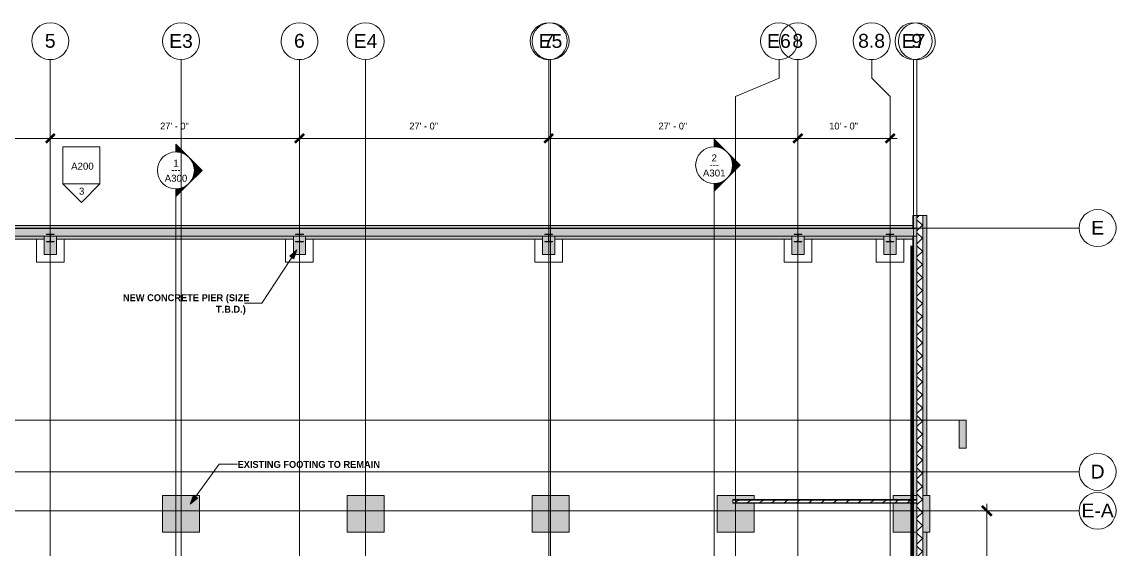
# Model space of a CAD drawing. Header units: inches. Extents: x -4066 to -1326, y 10241 to 12042.
# Drawn here: x -2749 to -1326, y 11357 to 12042 of the extents above; entities that cross this region are included whole.
import ezdxf

# ---------------------------------------------------------------- set-up
doc = ezdxf.new("R2010")
doc.units = ezdxf.units.IN
doc.header["$MEASUREMENT"] = 0
doc.linetypes.add('Grid Line 1_2_', pattern=[0.875, 0.5, -0.125, 0.125, -0.125])
for name, color, linetype, lineweight in [('A-ANNO-DIMS', 211, 'Continuous', 9), ('A-ANNO-DIMS-96', 211, 'Continuous', 9), ('A-DETL-WIDE', 214, 'Continuous', 50), ('A-WALL', 113, 'Continuous', 13), ('A-WALL-PATT', 111, 'Continuous', 20), ('G-ANNO-SYMB', 111, 'Continuous', 9), ('G-ANNO-TEXT', 231, 'Continuous', 9), ('I-WALL', 2, 'Continuous', 13), ('S-COLS', 52, 'Continuous', 13), ('S-FNDN', 32, 'Continuous', 13), ('S-GRID', 1, 'Continuous', 9), ('S-GRID-IDEN', 1, 'Continuous', 9)]:
    doc.layers.add(name, color=color, linetype=linetype, lineweight=lineweight)
doc.styles.add('Arial', font='arial.ttf', dxfattribs={"height": 18})
doc.styles.add('Arial_1', font='arial.ttf', dxfattribs={"height": 9})
doc.styles.add('Century Gothic', font='', dxfattribs={"height": 9})
doc.styles.add('Century Gothic_B', font='', dxfattribs={"height": 9})
doc.styles.get('Century Gothic').set_extended_font_data('Century Gothic')
doc.styles.get('Century Gothic_B').set_extended_font_data('Century Gothic', bold=True)
doc.dimstyles.new('OD__1_16__Tol__', dxfattribs={"dimscale": 12, "dimtxt": 9.397514, "dimasz": 1, "dimexe": 0.75, "dimexo": 0.5, "dimgap": 0.75, "dimtad": 1, "dimdec": 4, "dimrnd": 0.0625, "dimzin": 3, "dimdsep": 46, "dimlunit": 4, "dimtxsty": 'Century Gothic', "dimblk1": 'OBLIQUE', "dimblk2": 'OBLIQUE', "dimsah": 1, "dimcen": 0.09, "dimdle": 0.75, "dimazin": 0, "dimtfac": 1, "dimtdec": 4, "dimtix": 1, "dimtmove": 0, "dimatfit": 3, "dimfxl": 1, "dimtvp": 1, "dimtfill": 1, "dimfrac": 2, "dimtolj": 1, "dimtzin": 0, "dimarcsym": 2})
pattern_1 = [(0, (0, 0), (30.72, 7.68), [1.267, -21.773, 1.267, -21.773, -122.88]), (0, (0, 0), (30.72, 7.68), [-46.08, 1.267, -44.813, 1.267, -21.773, -53.76]), (0, (0, 0), (30.72, 7.68), [-115.2, 1.267, -14.093, 1.267, -37.133]), (120, (11.52, 3.84), (-22.011075, 22.7643004), [1.267, -21.773, 1.267, -21.773, -122.88]), (120, (11.52, 3.84), (-22.011075, 22.7643004), [-46.08, 1.267, -44.813, 1.267, -21.773, -53.76]), (120, (11.52, 3.84), (-22.011075, 22.7643004), [-115.2, 1.267, -14.093, 1.267, -37.133]), (240, (15.36, 19.2), (-8.708925, -30.4443004), [1.267, -21.773, 1.267, -21.773, -122.88]), (240, (15.36, 19.2), (-8.708925, -30.4443004), [-46.08, 1.267, -44.813, 1.267, -21.773, -53.76]), (240, (15.36, 19.2), (-8.708925, -30.4443004), [-115.2, 1.267, -14.093, 1.267, -37.133])]

# ---------------------------------------------------------------- blocks, each defined once
blk = doc.blocks.new('W-Wide Flange-Column - W10X49-1597357-STRUCTURAL SCHEMATIC - 1ST FLOOR')
at = {"layer": 'S-COLS', "lineweight": 9}
h = blk.add_hatch(dxfattribs=at)
h.set_pattern_fill('FP_19', color=256, style=0, pattern_type=2)
h.set_pattern_definition([(45, (2064.203, -11760.905), (-9.503515, 9.503515), []), (45, (2064.203, -11746.505), (-9.503515, 9.503515), [])])
h.paths.add_polyline_path([(-5, -5), (5, -5), (5, -4.4), (0.9, -4.4), (0.4, -4.2), (0.2, -3.7), (0.2, 3.7), (0.4, 4.2), (0.9, 4.4), (5, 4.4), (5, 5), (-5, 5), (-5, 4.4), (-0.9, 4.4), (-0.4, 4.2), (-0.2, 3.7), (-0.2, -3.7), (-0.4, -4.2), (-0.9, -4.4), (-5, -4.4)], flags=0)
for p, q in [((5, 5), (-5, 5)), ((-5, 5), (-5, 4.4)), ((-5, 4.4), (-0.9, 4.4)), ((-0.2, 3.7), (-0.2, -3.7)), ((0.2, -3.7), (0.2, 3.7)), ((0.9, 4.4), (5, 4.4)), ((5, 4.4), (5, 5)), ((-0.9, -4.4), (-5, -4.4)), ((-5, -4.4), (-5, -5)), ((-5, -5), (5, -5)), ((5, -4.4), (0.9, -4.4)), ((5, -5), (5, -4.4))]:
    blk.add_line(p, q, dxfattribs=at)
for centre, start, end in [((-0.9, 3.7), 0, 90), ((0.9, 3.7), 90, 180), ((-0.9, -3.7), 270, 0), ((0.9, -3.7), 180, 270)]:
    blk.add_arc(centre, 0.691, start, end, dxfattribs=at)
blk = doc.blocks.new('W-Wide Flange-Column - W10X49-V10-STRUCTURAL SCHEMATIC - 1ST FLOOR')
at = {"layer": 'S-COLS', "lineweight": 9}
h = blk.add_hatch(dxfattribs=at)
h.set_pattern_fill('FP_21', color=256, style=0, pattern_type=2)
h.set_pattern_definition([(45, (1740.203, -11760.905), (-9.503515, 9.503515), []), (45, (1740.203, -11746.505), (-9.503515, 9.503515), [])])
h.paths.add_polyline_path([(-5, -5), (5, -5), (5, -4.4), (0.9, -4.4), (0.4, -4.2), (0.2, -3.7), (0.2, 3.7), (0.4, 4.2), (0.9, 4.4), (5, 4.4), (5, 5), (-5, 5), (-5, 4.4), (-0.9, 4.4), (-0.4, 4.2), (-0.2, 3.7), (-0.2, -3.7), (-0.4, -4.2), (-0.9, -4.4), (-5, -4.4)], flags=0)
for p, q in [((5, 5), (-5, 5)), ((-5, 5), (-5, 4.4)), ((-5, 4.4), (-0.9, 4.4)), ((-0.2, 3.7), (-0.2, -3.7)), ((0.2, -3.7), (0.2, 3.7)), ((0.9, 4.4), (5, 4.4)), ((5, 4.4), (5, 5)), ((-0.9, -4.4), (-5, -4.4)), ((-5, -4.4), (-5, -5)), ((-5, -5), (5, -5)), ((5, -4.4), (0.9, -4.4)), ((5, -5), (5, -4.4))]:
    blk.add_line(p, q, dxfattribs=at)
for centre, start, end in [((-0.9, 3.7), 0, 90), ((0.9, 3.7), 90, 180), ((-0.9, -3.7), 270, 0), ((0.9, -3.7), 180, 270)]:
    blk.add_arc(centre, 0.691, start, end, dxfattribs=at)
blk = doc.blocks.new('W-Wide Flange-Column - W10X49-V12-STRUCTURAL SCHEMATIC - 1ST FLOOR')
at = {"layer": 'S-COLS', "lineweight": 9}
h = blk.add_hatch(dxfattribs=at)
h.set_pattern_fill('FP_23', color=256, style=0, pattern_type=2)
h.set_pattern_definition([(45, (1620.203, -11760.905), (-9.503515, 9.503515), []), (45, (1620.203, -11746.505), (-9.503515, 9.503515), [])])
h.paths.add_polyline_path([(5, -5), (5, -4.4), (0.9, -4.4), (0.4, -4.2), (0.2, -3.7), (0.2, 3.7), (0.4, 4.2), (0.9, 4.4), (5, 4.4), (5, 5), (-5, 5), (-5, 4.4), (-0.9, 4.4), (-0.4, 4.2), (-0.2, 3.7), (-0.2, -3.7), (-0.4, -4.2), (-0.9, -4.4), (-5, -4.4), (-5, -5)], flags=0)
for p, q in [((5, 5), (-5, 5)), ((-5, 5), (-5, 4.4)), ((-5, 4.4), (-0.9, 4.4)), ((-0.2, 3.7), (-0.2, -3.7)), ((0.2, -3.7), (0.2, 3.7)), ((0.9, 4.4), (5, 4.4)), ((5, 4.4), (5, 5)), ((-0.9, -4.4), (-5, -4.4)), ((-5, -4.4), (-5, -5)), ((-5, -5), (5, -5)), ((5, -4.4), (0.9, -4.4)), ((5, -5), (5, -4.4))]:
    blk.add_line(p, q, dxfattribs=at)
for centre, start, end in [((-0.9, 3.7), 0, 90), ((0.9, 3.7), 90, 180), ((-0.9, -3.7), 270, 0), ((0.9, -3.7), 180, 270)]:
    blk.add_arc(centre, 0.691, start, end, dxfattribs=at)
blk = doc.blocks.new('W-Wide Flange-Column - W10X49-V16-STRUCTURAL SCHEMATIC - 1ST FLOOR')
at = {"layer": 'S-COLS', "lineweight": 9}
h = blk.add_hatch(dxfattribs=at)
h.set_pattern_fill('FP_29', color=256, style=0, pattern_type=2)
h.set_pattern_definition([(45, (2388.203, -11760.905), (-9.503515, 9.503515), []), (45, (2388.203, -11746.505), (-9.503515, 9.503515), [])])
h.paths.add_polyline_path([(5, -5), (5, -4.4), (0.9, -4.4), (0.4, -4.2), (0.2, -3.7), (0.2, 3.7), (0.4, 4.2), (0.9, 4.4), (5, 4.4), (5, 5), (-5, 5), (-5, 4.4), (-0.9, 4.4), (-0.4, 4.2), (-0.2, 3.7), (-0.2, -3.7), (-0.4, -4.2), (-0.9, -4.4), (-5, -4.4), (-5, -5)], flags=0)
for p, q in [((5, 5), (-5, 5)), ((-5, 5), (-5, 4.4)), ((-5, 4.4), (-0.9, 4.4)), ((-0.2, 3.7), (-0.2, -3.7)), ((0.2, -3.7), (0.2, 3.7)), ((0.9, 4.4), (5, 4.4)), ((5, 4.4), (5, 5)), ((-0.9, -4.4), (-5, -4.4)), ((-5, -4.4), (-5, -5)), ((-5, -5), (5, -5)), ((5, -4.4), (0.9, -4.4)), ((5, -5), (5, -4.4))]:
    blk.add_line(p, q, dxfattribs=at)
for centre, start, end in [((-0.9, 3.7), 0, 90), ((0.9, 3.7), 90, 180), ((-0.9, -3.7), 270, 0), ((0.9, -3.7), 180, 270)]:
    blk.add_arc(centre, 0.691, start, end, dxfattribs=at)
blk = doc.blocks.new('W-Wide Flange-Column - W10X49-V18-STRUCTURAL SCHEMATIC - 1ST FLOOR')
at = {"layer": 'S-COLS', "lineweight": 9}
h = blk.add_hatch(dxfattribs=at)
h.set_pattern_fill('FP_31', color=256, style=0, pattern_type=2)
h.set_pattern_definition([(45, (2712.203, -11760.905), (-9.503515, 9.503515), []), (45, (2712.203, -11746.505), (-9.503515, 9.503515), [])])
h.paths.add_polyline_path([(5, -5), (5, -4.4), (0.9, -4.4), (0.4, -4.2), (0.2, -3.7), (0.2, 3.7), (0.4, 4.2), (0.9, 4.4), (5, 4.4), (5, 5), (-5, 5), (-5, 4.4), (-0.9, 4.4), (-0.4, 4.2), (-0.2, 3.7), (-0.2, -3.7), (-0.4, -4.2), (-0.9, -4.4), (-5, -4.4), (-5, -5)], flags=0)
for p, q in [((5, 5), (-5, 5)), ((-5, 5), (-5, 4.4)), ((-5, 4.4), (-0.9, 4.4)), ((-0.2, 3.7), (-0.2, -3.7)), ((0.2, -3.7), (0.2, 3.7)), ((0.9, 4.4), (5, 4.4)), ((5, 4.4), (5, 5)), ((-0.9, -4.4), (-5, -4.4)), ((-5, -4.4), (-5, -5)), ((-5, -5), (5, -5)), ((5, -4.4), (0.9, -4.4)), ((5, -5), (5, -4.4))]:
    blk.add_line(p, q, dxfattribs=at)
for centre, start, end in [((-0.9, 3.7), 0, 90), ((0.9, 3.7), 90, 180), ((-0.9, -3.7), 270, 0), ((0.9, -3.7), 180, 270)]:
    blk.add_arc(centre, 0.691, start, end, dxfattribs=at)
blk = doc.blocks.new('Grid - Grid Head - Circle-50561-STRUCTURAL SCHEMATIC - 1ST FLOOR')
at = {"layer": 'S-GRID-IDEN'}
for start, end in [(360, 180), (180, 360)]:
    blk.add_arc((0, 0), 0.25, start, end, dxfattribs=at)
blk = doc.blocks.new('Elevation - Detail Number-151647-STRUCTURAL SCHEMATIC - 1ST FLOOR')
at = {"layer": 'G-ANNO-SYMB'}
for p, q in [((0.25, 0.25), (-0.25, 0.25)), ((-0.25, 0.25), (-0.25, -0.25)), ((0.25, -0.25), (0.25, 0.25)), ((-0.25, -0.25), (0.25, -0.25))]:
    blk.add_line(p, q, dxfattribs=at)
blk = doc.blocks.new('Elevation - Detail Number-151370-STRUCTURAL SCHEMATIC - 1ST FLOOR')
at = {"layer": 'G-ANNO-SYMB'}
for p, q in [((0, 0.25), (-0.25, 0)), ((0.25, 0), (0, 0.25)), ((-0.25, 0), (0.25, 0))]:
    blk.add_line(p, q, dxfattribs=at)
blk = doc.blocks.new('Section - Section Head - Filled-22785-STRUCTURAL SCHEMATIC - 1ST FLOOR')
at = {"layer": 'G-ANNO-SYMB'}
h = blk.add_hatch(color=256, dxfattribs=at)
edge = h.paths.add_edge_path(flags=0)
edge.add_line((-0.427, 0.177), (-0.25, 0.354))
edge.add_line((-0.25, 0.354), (-0.25, 0.25))
edge.add_arc((-0.25, 0), 0.25, 90, 135)
h = blk.add_hatch(color=256, dxfattribs=at)
edge = h.paths.add_edge_path(flags=0)
edge.add_arc((-0.25, 0), 0.25, 45, 90)
edge.add_line((-0.25, 0.25), (-0.25, 0.354))
edge.add_line((-0.25, 0.354), (-0.073, 0.177))
h = blk.add_hatch(color=256, dxfattribs=at)
edge = h.paths.add_edge_path(flags=0)
edge.add_arc((-0.25, 0), 0.25, 137.9216, 180)
edge.add_line((-0.5, 0), (-0.604, 0))
edge.add_line((-0.604, 0), (-0.436, 0.168))
h = blk.add_hatch(color=256, dxfattribs=at)
edge = h.paths.add_edge_path(flags=0)
edge.add_line((-0.064, 0.168), (0.104, 0))
edge.add_line((0.104, 0), (0, 0))
edge.add_arc((-0.25, 0), 0.25, 0, 42.0784)
for p, q in [((-0.25, 0.354), (-0.427, 0.177)), ((-0.25, 0.25), (-0.25, 0.354)), ((-0.073, 0.177), (-0.25, 0.354)), ((-0.25, 0.354), (-0.25, 0.25)), ((-0.436, 0.168), (-0.604, 0)), ((0.104, 0), (-0.064, 0.168)), ((-0.604, 0), (-0.5, 0)), ((0, 0), (0.104, 0))]:
    blk.add_line(p, q, dxfattribs=at)
for start, end in [(360, 180), (137.9216, 180), (90, 135), (45, 90), (0, 42.0784), (180, 360)]:
    blk.add_arc((-0.25, 0), 0.25, start, end, dxfattribs=at)
blk = doc.blocks.new('Section - 3_32_ x 3_8_-54337-STRUCTURAL SCHEMATIC - 1ST FLOOR')
at = {"layer": 'G-ANNO-SYMB'}
blk.add_hatch(color=256, dxfattribs=at).paths.add_polyline_path([(0, 0.375), (0, 0), (-0.09375, 0), (-0.09375, 0.375)], flags=0)
for p, q in [((0, 0.375), (-0.09375, 0.375)), ((-0.09375, 0.375), (-0.09375, 0)), ((0, 0), (0, 0.375)), ((-0.09375, 0), (0, 0))]:
    blk.add_line(p, q, dxfattribs=at)
blk = doc.blocks.new('DIMBLOCK1-STRUCTURAL SCHEMATIC - 1ST FLOOR')
at = {"layer": 'A-ANNO-DIMS-96', "lineweight": 50}
for p, q in [((-3026.2, 11890.5), (-3020.2, 11896.5)), ((-2712.2, 11890.5), (-2706.2, 11896.5)), ((-3026.2, 11890.5), (-3032.2, 11884.5)), ((-2712.2, 11890.5), (-2718.2, 11884.5))]:
    blk.add_line(p, q, dxfattribs=at)
at = {"layer": 'A-ANNO-DIMS-96'}
for p, q in [((-3035.2, 11890.5), (-2712.2, 11890.5)), ((-3026.2, 11892.9), (-3026.2, 11881.5)), ((-3026.2, 11890.5), (-3026.2, 11892.9)), ((-2712.2, 11892.9), (-2712.2, 11881.5)), ((-2712.2, 11890.5), (-2712.2, 11892.9))]:
    blk.add_line(p, q, dxfattribs=at)
at = {"layer": 'A-ANNO-DIMS-96', "color": 0, "insert": (-2888.4, 11911), "char_height": 9, "width": 46.182, "attachment_point": 1, "line_spacing_factor": 0.984502, "style": 'Century Gothic', "bg_fill": 3, "box_fill_scale": 1.25, "bg_fill_color": 256, "bg_fill_true_color": 13158600, "bg_fill_transparency": 0}
blk.add_mtext('26\' - 2"', dxfattribs=at)
blk = doc.blocks.new('_Oblique')
at = {"color": 0, "linetype": 'ByBlock', "lineweight": -2}
blk.add_line((-0.5, -0.5), (0.5, 0.5), dxfattribs=at)
blk = doc.blocks.new('DIMBLOCK2-STRUCTURAL SCHEMATIC - 1ST FLOOR')
at = {"layer": 'A-ANNO-DIMS-96', "lineweight": 50}
for p, q in [((-2712.2, 11890.5), (-2706.2, 11896.5)), ((-2388.2, 11890.5), (-2382.2, 11896.5)), ((-2712.2, 11890.5), (-2718.2, 11884.5)), ((-2388.2, 11890.5), (-2394.2, 11884.5))]:
    blk.add_line(p, q, dxfattribs=at)
at = {"layer": 'A-ANNO-DIMS-96'}
for p, q in [((-2712.2, 11892.9), (-2712.2, 11881.5)), ((-2712.2, 11890.5), (-2712.2, 11892.9)), ((-2712.2, 11890.5), (-2388.2, 11890.5)), ((-2388.2, 11892.9), (-2388.2, 11881.5)), ((-2388.2, 11890.5), (-2388.2, 11892.9))]:
    blk.add_line(p, q, dxfattribs=at)
at = {"layer": 'A-ANNO-DIMS-96', "color": 0, "insert": (-2569.4, 11911), "char_height": 9, "width": 46.182, "attachment_point": 1, "line_spacing_factor": 0.984502, "style": 'Century Gothic', "bg_fill": 3, "box_fill_scale": 1.25, "bg_fill_color": 256, "bg_fill_true_color": 13158600, "bg_fill_transparency": 0}
blk.add_mtext('27\' - 0"', dxfattribs=at)
blk = doc.blocks.new('DIMBLOCK3-STRUCTURAL SCHEMATIC - 1ST FLOOR')
at = {"layer": 'A-ANNO-DIMS-96', "lineweight": 50}
for p, q in [((-2388.2, 11890.5), (-2382.2, 11896.5)), ((-2064.2, 11890.5), (-2058.2, 11896.5)), ((-2388.2, 11890.5), (-2394.2, 11884.5)), ((-2064.2, 11890.5), (-2070.2, 11884.5))]:
    blk.add_line(p, q, dxfattribs=at)
at = {"layer": 'A-ANNO-DIMS-96'}
for p, q in [((-2388.2, 11892.9), (-2388.2, 11881.5)), ((-2388.2, 11890.5), (-2388.2, 11892.9)), ((-2388.2, 11890.5), (-2064.2, 11890.5)), ((-2064.2, 11892.9), (-2064.2, 11881.5)), ((-2064.2, 11890.5), (-2064.2, 11892.9))]:
    blk.add_line(p, q, dxfattribs=at)
at = {"layer": 'A-ANNO-DIMS-96', "color": 0, "insert": (-2245.4, 11911), "char_height": 9, "width": 46.182, "attachment_point": 1, "line_spacing_factor": 0.984502, "style": 'Century Gothic', "bg_fill": 3, "box_fill_scale": 1.25, "bg_fill_color": 256, "bg_fill_true_color": 13158600, "bg_fill_transparency": 0}
blk.add_mtext('27\' - 0"', dxfattribs=at)
blk = doc.blocks.new('DIMBLOCK4-STRUCTURAL SCHEMATIC - 1ST FLOOR')
at = {"layer": 'A-ANNO-DIMS-96', "lineweight": 50}
for p, q in [((-2064.2, 11890.5), (-2058.2, 11896.5)), ((-1740.2, 11890.5), (-1734.2, 11896.5)), ((-2064.2, 11890.5), (-2070.2, 11884.5)), ((-1740.2, 11890.5), (-1746.2, 11884.5))]:
    blk.add_line(p, q, dxfattribs=at)
at = {"layer": 'A-ANNO-DIMS-96'}
for p, q in [((-2064.2, 11892.9), (-2064.2, 11881.5)), ((-2064.2, 11890.5), (-2064.2, 11892.9)), ((-2064.2, 11890.5), (-1740.2, 11890.5)), ((-1740.2, 11892.9), (-1740.2, 11881.5)), ((-1740.2, 11890.5), (-1740.2, 11892.9))]:
    blk.add_line(p, q, dxfattribs=at)
at = {"layer": 'A-ANNO-DIMS-96', "color": 0, "insert": (-1921.4, 11911), "char_height": 9, "width": 46.182, "attachment_point": 1, "line_spacing_factor": 0.984502, "style": 'Century Gothic', "bg_fill": 3, "box_fill_scale": 1.25, "bg_fill_color": 256, "bg_fill_true_color": 13158600, "bg_fill_transparency": 0}
blk.add_mtext('27\' - 0"', dxfattribs=at)
blk = doc.blocks.new('DIMBLOCK5-STRUCTURAL SCHEMATIC - 1ST FLOOR')
at = {"layer": 'A-ANNO-DIMS-96', "lineweight": 50}
for p, q in [((-1740.2, 11890.5), (-1734.2, 11896.5)), ((-1620.2, 11890.5), (-1614.2, 11896.5)), ((-1740.2, 11890.5), (-1746.2, 11884.5)), ((-1620.2, 11890.5), (-1626.2, 11884.5))]:
    blk.add_line(p, q, dxfattribs=at)
at = {"layer": 'A-ANNO-DIMS-96'}
for p, q in [((-1740.2, 11892.9), (-1740.2, 11881.5)), ((-1740.2, 11890.5), (-1740.2, 11892.9)), ((-1740.2, 11890.5), (-1611.2, 11890.5)), ((-1620.2, 11892.9), (-1620.2, 11881.5)), ((-1620.2, 11890.5), (-1620.2, 11892.9))]:
    blk.add_line(p, q, dxfattribs=at)
at = {"layer": 'A-ANNO-DIMS-96', "color": 0, "insert": (-1699.4, 11911), "char_height": 9, "width": 46.182, "attachment_point": 1, "line_spacing_factor": 0.984502, "style": 'Century Gothic', "bg_fill": 3, "box_fill_scale": 1.25, "bg_fill_color": 256, "bg_fill_true_color": 13158600, "bg_fill_transparency": 0}
blk.add_mtext('10\' - 0"', dxfattribs=at)
blk = doc.blocks.new('DIMBLOCK8-STRUCTURAL SCHEMATIC - 1ST FLOOR')
at = {"layer": 'A-ANNO-DIMS-96', "lineweight": 50}
for p, q in [((-1494.5, 11406.4), (-1500.5, 11412.4)), ((-1494.5, 11406.4), (-1488.5, 11400.4)), ((-1494.5, 11159.4), (-1500.5, 11165.4)), ((-1494.5, 11159.4), (-1488.5, 11153.4))]:
    blk.add_line(p, q, dxfattribs=at)
at = {"layer": 'A-ANNO-DIMS-96'}
for p, q in [((-1494.5, 11159.4), (-1494.5, 11415.4)), ((-1497, 11406.4), (-1485.5, 11406.4)), ((-1494.5, 11406.4), (-1497, 11406.4)), ((-1497, 11159.4), (-1485.5, 11159.4)), ((-1494.5, 11159.4), (-1497, 11159.4))]:
    blk.add_line(p, q, dxfattribs=at)
at = {"layer": 'A-ANNO-DIMS-96', "color": 0, "insert": (-1515, 11263.7), "char_height": 9, "width": 46.182, "attachment_point": 1, "rotation": 90, "line_spacing_factor": 0.984502, "style": 'Century Gothic', "bg_fill": 3, "box_fill_scale": 1.25, "bg_fill_color": 256, "bg_fill_true_color": 13158600, "bg_fill_transparency": 0}
blk.add_mtext('20\' - 7"', dxfattribs=at)

msp = doc.modelspace()

# ---------------------------------------------------------------- hatches: boundary and pattern name
at = {"layer": 'A-WALL-PATT', "lineweight": 9}
h = msp.add_hatch(dxfattribs=at)
h.set_pattern_fill('FP_1', style=0, pattern_type=2)
h.set_pattern_definition([(45, (0, 0), (-8.485281, 8.485281), []), (135, (0, 0), (-8.485281, -8.485281), [])])
h.paths.add_polyline_path([(-1577.82825, 10640.14539), (-1577.82825, 11252.64539), (-1585.45325, 11252.64539), (-1585.45325, 10640.14539)], flags=0)
h.paths.add_polyline_path([(-1585.45325, 11324.39539), (-1577.82825, 11324.39539), (-1577.82825, 11790.14539), (-1585.45325, 11790.14539), (-1585.45325, 11378.39539)], flags=0)
h = msp.add_hatch(dxfattribs=at)
h.set_pattern_fill('FP_10', color=256, style=0, pattern_type=2)
h.set_pattern_definition(pattern_1)
h.paths.add_polyline_path([(-1590.64075, 11420.27039), (-1585.45325, 11420.27039), (-1585.45325, 11420.89539), (-1824.95325, 11420.89539), (-1824.95325, 11420.27039), (-1616.45325, 11420.27039)], flags=0)
h = msp.add_hatch(dxfattribs=at)
h.set_pattern_fill('FP_11', color=256, style=0, pattern_type=2)
h.set_pattern_definition([(216.87, (6.397, 15.994), (47.9809429, 31.9870857), [7.997, -71.971]), (206.565, (15.994, 11.196), (-15.993714, -15.9941327), [17.881, -17.881]), (198.435, (15.994, 3.199), (-31.9867405, -15.9938803), [10.115, -40.461])])
h.paths.add_polyline_path([(-1590.64075, 11416.77039), (-1585.45325, 11416.77039), (-1585.45325, 11420.27039), (-1824.95325, 11420.27039), (-1824.95325, 11416.77039), (-1616.45325, 11416.77039)], flags=0)
h = msp.add_hatch(dxfattribs=at)
h.set_pattern_fill('FP_10', color=256, style=0, pattern_type=2)
h.set_pattern_definition(pattern_1)
h.paths.add_polyline_path([(-1794.43151, 11416.14539), (-1585.45325, 11416.14539), (-1585.45325, 11416.77039), (-1824.95325, 11416.77039), (-1824.95325, 11416.14539), (-1797.20325, 11416.14539)], flags=0)
at = {"layer": 'G-ANNO-TEXT'}
for points in [[(-2391.52625, 11745.65139), (-2400.79835, 11737.38296), (-2395.42191, 11733.85467)], [(-2530.42202, 11414.9414), (-2520.76355, 11422.75504), (-2525.96436, 11426.53744)]]:
    msp.add_hatch(color=256, dxfattribs=at).paths.add_polyline_path(points, flags=0)
at = {"layer": 'S-FNDN'}
h = msp.add_hatch(color=7, dxfattribs=at)
h.paths.add_polyline_path([(-1585.45325, 10640.14539), (-1585.45325, 10805.39539), (-1590.64075, 10805.39539), (-1590.64075, 10640.14539)], flags=0)
h.paths.add_polyline_path([(-1572.64075, 10640.14539), (-1572.64075, 10805.39539), (-1577.82825, 10805.39539), (-1577.82825, 10640.14539)], flags=0)
h.paths.add_polyline_path([(-1585.45325, 10841.39539), (-1585.45325, 10994.77818), (-1590.64075, 10994.77818), (-1590.64075, 10841.39539)], flags=0)
h.paths.add_polyline_path([(-1577.82825, 10841.39539), (-1572.64075, 10841.39539), (-1572.64075, 11137.39539), (-1577.82825, 11137.39539), (-1577.82825, 10928.40981)], flags=0)
h.paths.add_polyline_path([(-1585.45325, 11002.40318), (-1585.45325, 11039.65318), (-1590.64075, 11039.65318), (-1590.64075, 11002.40318), (-1586.78678, 11002.40318)], flags=0)
h.paths.add_polyline_path([(-1585.45325, 11047.27818), (-1585.45325, 11137.39539), (-1590.64075, 11137.39539), (-1590.64075, 11047.27818), (-1586.73468, 11047.27818)], flags=0)
h.paths.add_polyline_path([(-1585.45325, 11185.39539), (-1585.45325, 11252.64539), (-1590.64075, 11252.64539), (-1590.64075, 11185.39539)], flags=0)
h.paths.add_polyline_path([(-1577.82825, 11185.39539), (-1572.64075, 11185.39539), (-1572.64075, 11252.64539), (-1577.82825, 11252.64539), (-1577.82825, 11252.2632)], flags=0)
h.paths.add_polyline_path([(-1577.55528, 11260.27039), (-1572.64075, 11260.27039), (-1572.64075, 11378.39539), (-1577.82825, 11378.39539), (-1577.82825, 11260.27039)], flags=0)
h.paths.add_polyline_path([(-1590.64075, 11260.27039), (-1585.45325, 11260.27039), (-1585.45325, 11378.39539), (-1590.64075, 11378.39539), (-1590.64075, 11324.39539)], flags=0)
h.paths.add_polyline_path([(-1572.64075, 11426.39539), (-1572.64075, 11790.14539), (-1577.82825, 11790.14539), (-1577.82825, 11426.39539)], flags=0)
h.paths.add_polyline_path([(-1590.64075, 11426.39539), (-1585.45325, 11426.39539), (-1585.45325, 11763.39539), (-1590.64075, 11763.39539), (-1590.64075, 11486.54703)], flags=0)
h.paths.add_polyline_path([(-1590.64075, 11773.39539), (-1585.45325, 11773.39539), (-1585.45325, 11790.14539), (-1590.64075, 11790.14539)], flags=0)
h = msp.add_hatch(color=254, dxfattribs=at)
h.paths.add_polyline_path([(-2072.20325, 11759.39539), (-2072.20325, 11763.39539), (-2380.20325, 11763.39539), (-2380.20325, 11759.39539), (-2082.20325, 11759.39539)], flags=0)
h.paths.add_polyline_path([(-3056.58153, 11759.39539), (-3026.20325, 11759.39539), (-3026.20325, 11763.39539), (-3056.58153, 11763.39539), (-3056.58153, 11777.39539), (-3060.58153, 11777.39539), (-3060.58153, 11759.39539)], flags=0)
h.paths.add_polyline_path([(-3000.20326, 11759.39539), (-2720.20325, 11759.39539), (-2720.20325, 11763.39539), (-3000.20326, 11763.39539), (-3000.20326, 11762.83193)], flags=0)
h.paths.add_polyline_path([(-2704.20325, 11759.39539), (-2396.20325, 11759.39539), (-2396.20325, 11763.39539), (-2704.20325, 11763.39539), (-2704.20325, 11759.91207)], flags=0)
h.paths.add_polyline_path([(-1602.20326, 11759.39539), (-1590.64075, 11759.39539), (-1590.64075, 11763.39539), (-1612.20326, 11763.39539), (-1612.20326, 11759.39539)], flags=0)
h.paths.add_polyline_path([(-1885.64075, 11759.39539), (-1748.20325, 11759.39539), (-1748.20325, 11763.39539), (-2056.20325, 11763.39539), (-2056.20325, 11759.39539), (-1925.64075, 11759.39539)], flags=0)
h.paths.add_polyline_path([(-1628.20326, 11759.39539), (-1628.20326, 11763.39539), (-1732.20325, 11763.39539), (-1732.20325, 11759.39539), (-1632.76451, 11759.39539)], flags=0)
h.paths.add_polyline_path([(-1687.84214, 11773.39539), (-1590.64075, 11773.39539), (-1590.64075, 11777.39539), (-3046.58153, 11777.39539), (-3046.58153, 11773.39539), (-1695.84214, 11773.39539)], flags=0)
for color, points in [(254, [(-1612.51608, 11763.39539), (-1585.45325, 11763.39539), (-1585.45325, 11773.39539), (-3056.58153, 11773.39539), (-3056.58153, 11763.39539), (-3008.37318, 11763.39539), (-3008.37318, 11764.64539), (-3008.57568, 11765.13429), (-3009.06458, 11765.3368), (-3013.20325, 11765.3368), (-3013.20325, 11765.89539), (-3003.20325, 11765.89539), (-3003.20325, 11765.3368), (-3007.34193, 11765.3368), (-3007.83082, 11765.13429), (-3008.03333, 11764.64539), (-3008.03333, 11763.39539), (-2712.37317, 11763.39539), (-2712.37317, 11764.64539), (-2712.57568, 11765.13429), (-2713.06458, 11765.3368), (-2717.20325, 11765.3368), (-2717.20325, 11765.89539), (-2707.20325, 11765.89539), (-2707.20325, 11765.3368), (-2711.34192, 11765.3368), (-2711.83082, 11765.13429), (-2712.03333, 11764.64539), (-2712.03333, 11763.39539), (-2388.37317, 11763.39539), (-2388.37317, 11764.64539), (-2388.57568, 11765.13429), (-2389.06458, 11765.3368), (-2393.20325, 11765.3368), (-2393.20325, 11765.89539), (-2383.20325, 11765.89539), (-2383.20325, 11765.3368), (-2387.34192, 11765.3368), (-2387.83082, 11765.13429), (-2388.03333, 11764.64539), (-2388.03333, 11763.39539), (-2064.37317, 11763.39539), (-2064.37317, 11764.64539), (-2064.57568, 11765.13429), (-2065.06458, 11765.3368), (-2069.20325, 11765.3368), (-2069.20325, 11765.89539), (-2059.20325, 11765.89539), (-2059.20325, 11765.3368), (-2063.34192, 11765.3368), (-2063.83082, 11765.13429), (-2064.03333, 11764.64539), (-2064.03333, 11763.39539), (-1740.37317, 11763.39539), (-1740.37317, 11764.64539), (-1740.57568, 11765.13429), (-1741.06458, 11765.3368), (-1745.20325, 11765.3368), (-1745.20325, 11765.89539), (-1735.20325, 11765.89539), (-1735.20325, 11765.3368), (-1739.34192, 11765.3368), (-1739.83082, 11765.13429), (-1740.03333, 11764.64539), (-1740.03333, 11763.39539), (-1620.37318, 11763.39539), (-1620.37318, 11764.64539), (-1620.57568, 11765.13429), (-1621.06458, 11765.3368), (-1625.20325, 11765.3368), (-1625.20325, 11765.89539), (-1615.20325, 11765.89539), (-1615.20325, 11765.3368), (-1619.34193, 11765.3368), (-1619.83082, 11765.13429), (-1620.03333, 11764.54734), (-1620.03333, 11763.39539)]), (256, [(-2720.20325, 11739.39539), (-2704.20325, 11739.39539), (-2704.20325, 11763.39539), (-2712.03333, 11763.39539), (-2712.03333, 11757.16492), (-2711.83082, 11756.67602), (-2711.34192, 11756.47352), (-2707.20325, 11756.47352), (-2707.20325, 11755.91492), (-2717.20325, 11755.91492), (-2717.20325, 11756.47352), (-2713.06458, 11756.47352), (-2712.57568, 11756.67602), (-2712.37317, 11757.16492), (-2712.37317, 11763.39539), (-2720.20325, 11763.39539), (-2720.20325, 11755.91492)]), (256, [(-2396.20325, 11739.39539), (-2380.20325, 11739.39539), (-2380.20325, 11763.39539), (-2388.03333, 11763.39539), (-2388.03333, 11757.16492), (-2387.83082, 11756.67602), (-2387.34192, 11756.47352), (-2383.20325, 11756.47352), (-2383.20325, 11755.91492), (-2393.20325, 11755.91492), (-2393.20325, 11756.47352), (-2389.06458, 11756.47352), (-2388.57568, 11756.67602), (-2388.37317, 11757.16492), (-2388.37317, 11763.39539), (-2396.20325, 11763.39539), (-2396.20325, 11755.91492)]), (256, [(-2072.20325, 11739.39539), (-2056.20325, 11739.39539), (-2056.20325, 11763.39539), (-2064.03333, 11763.39539), (-2064.03333, 11757.16492), (-2063.83082, 11756.67602), (-2063.34192, 11756.47352), (-2059.20325, 11756.47352), (-2059.20325, 11755.91492), (-2069.20325, 11755.91492), (-2069.20325, 11756.47352), (-2065.06458, 11756.47352), (-2064.57568, 11756.67602), (-2064.37317, 11757.16492), (-2064.37317, 11763.39539), (-2072.20325, 11763.39539), (-2072.20325, 11755.91492)]), (256, [(-1748.20325, 11739.39539), (-1732.20325, 11739.39539), (-1732.20325, 11763.39539), (-1740.03333, 11763.39539), (-1740.03333, 11757.16492), (-1739.83082, 11756.67602), (-1739.34192, 11756.47352), (-1735.20325, 11756.47352), (-1735.20325, 11755.91492), (-1745.20325, 11755.91492), (-1745.20325, 11756.47352), (-1741.06458, 11756.47352), (-1740.57568, 11756.67602), (-1740.37317, 11757.16492), (-1740.37317, 11763.39539), (-1748.20325, 11763.39539), (-1748.20325, 11755.91492)]), (256, [(-1628.20326, 11739.39539), (-1612.20326, 11739.39539), (-1612.20326, 11763.39539), (-1620.03333, 11763.39539), (-1620.03333, 11757.16492), (-1619.83082, 11756.67602), (-1619.34193, 11756.47352), (-1615.20325, 11756.47352), (-1615.20325, 11755.91492), (-1625.20325, 11755.91492), (-1625.20325, 11756.47352), (-1621.06458, 11756.47352), (-1620.57568, 11756.67602), (-1620.37318, 11757.16492), (-1620.37318, 11763.39539), (-1628.20326, 11763.39539), (-1628.20326, 11755.91492)]), (7, [(-2518.20325, 11378.39539), (-2518.20325, 11426.39539), (-2566.20325, 11426.39539), (-2566.20325, 11378.39539)]), (7, [(-2278.20325, 11378.39539), (-2278.20325, 11426.39539), (-2326.20325, 11426.39539), (-2326.20325, 11378.39539)]), (7, [(-2037.70325, 11378.39539), (-2037.70325, 11426.39539), (-2085.70325, 11426.39539), (-2085.70325, 11378.39539)]), (7, [(-1797.20325, 11378.39539), (-1797.20325, 11416.14539), (-1824.95325, 11416.14539), (-1824.95325, 11420.89539), (-1797.20325, 11420.89539), (-1797.20325, 11426.39539), (-1845.20325, 11426.39539), (-1845.20325, 11378.39539), (-1824.95325, 11378.39539)])]:
    msp.add_hatch(color=color, dxfattribs=at).paths.add_polyline_path(points, flags=0)
h = msp.add_hatch(color=7, dxfattribs=at)
h.paths.add_polyline_path([(-1616.45325, 11378.39539), (-1585.45325, 11378.39539), (-1585.45325, 11416.14539), (-1616.45325, 11416.14539)], flags=0)
h.paths.add_polyline_path([(-1572.64075, 11378.39539), (-1568.45325, 11378.39539), (-1568.45325, 11426.39539), (-1577.82825, 11426.39539), (-1577.82825, 11378.39539)], flags=0)
h.paths.add_polyline_path([(-1616.45325, 11420.89539), (-1585.45325, 11420.89539), (-1585.45325, 11426.39539), (-1616.45325, 11426.39539)], flags=0)

# ---------------------------------------------------------------- linework, layer by layer
at = {"layer": 'A-DETL-WIDE'}
msp.add_line((-1592.45325, 11750.88596), (-1592.45325, 10327.31481), dxfattribs=at)
at = {"layer": 'A-WALL', "lineweight": 9}
for p, q in [((-1585.45325, 11790.14539), (-1585.45325, 11260.27039)), ((-1577.82825, 11790.14539), (-1585.45325, 11790.14539)), ((-1577.82825, 11260.27039), (-1577.82825, 11790.14539)), ((-1824.95325, 11420.27039), (-1585.45325, 11420.27039)), ((-1824.95325, 11416.77039), (-1585.45325, 11416.77039))]:
    msp.add_line(p, q, dxfattribs=at)
at = {"layer": 'G-ANNO-SYMB'}
for p, q in [((-2548.89173, 11824.84751), (-2548.89173, 10305.72669)), ((-1849.07964, 11831.64691), (-1849.07964, 10300.08503)), ((-4008.43211, 11523.97754), (-1530.35451, 11523.97754))]:
    msp.add_line(p, q, dxfattribs=at)
at = {"layer": 'G-ANNO-TEXT'}
for p, q in [((-2391.52625, 11745.65139), (-2437.00594, 11676.34902)), ((-2391.52625, 11745.65139), (-2400.79835, 11737.38296)), ((-2395.42191, 11733.85467), (-2391.52625, 11745.65139)), ((-2400.79835, 11737.38296), (-2395.42191, 11733.85467)), ((-2437.00594, 11676.34902), (-2459.74578, 11676.34902)), ((-2530.42202, 11414.9414), (-2492.46387, 11467.13386)), ((-2492.46387, 11467.13386), (-2468.74003, 11467.13386)), ((-2525.96436, 11426.53744), (-2530.42202, 11414.9414)), ((-2520.76355, 11422.75504), (-2525.96436, 11426.53744)), ((-2530.42202, 11414.9414), (-2520.76355, 11422.75504))]:
    msp.add_line(p, q, dxfattribs=at)
at = {"layer": 'I-WALL', "lineweight": 9}
for p, q in [((-1585.45325, 11420.89539), (-1824.95325, 11420.89539)), ((-1824.95325, 11420.89539), (-1824.95325, 11416.14539)), ((-1824.95325, 11416.14539), (-1585.45325, 11416.14539))]:
    msp.add_line(p, q, dxfattribs=at)
at = {"layer": 'S-FNDN', "lineweight": 9}
for p, q in [((-1590.64075, 11790.14539), (-1585.45325, 11790.14539)), ((-1590.64075, 11790.14539), (-1590.64075, 11773.39539)), ((-1577.82825, 11790.14539), (-1572.64075, 11790.14539)), ((-1572.64075, 11426.39539), (-1572.64075, 11790.14539)), ((-3056.58153, 11773.39539), (-1585.45325, 11773.39539)), ((-1590.64075, 11777.39539), (-3042.58153, 11777.39539)), ((-2720.20325, 11763.39539), (-3008.03333, 11763.39539)), ((-2730.20325, 11759.39539), (-3000.20326, 11759.39539)), ((-2720.20325, 11759.39539), (-2730.20325, 11759.39539)), ((-2730.20325, 11759.39539), (-2730.20325, 11729.39539)), ((-2720.20325, 11739.39539), (-2720.20325, 11763.39539)), ((-2712.37317, 11763.39539), (-2720.20325, 11763.39539)), ((-2704.20325, 11763.39539), (-2712.03333, 11763.39539)), ((-2388.37317, 11763.39539), (-2704.20325, 11763.39539)), ((-2704.20325, 11763.39539), (-2704.20325, 11739.39539)), ((-2694.20325, 11759.39539), (-2704.20325, 11759.39539)), ((-2396.20325, 11759.39539), (-2694.20325, 11759.39539)), ((-2694.20325, 11729.39539), (-2694.20325, 11759.39539)), ((-2406.20325, 11759.39539), (-2406.20325, 11729.39539)), ((-2396.20325, 11739.39539), (-2396.20325, 11763.39539)), ((-2380.20325, 11763.39539), (-2388.03333, 11763.39539)), ((-2064.37317, 11763.39539), (-2380.20325, 11763.39539)), ((-2380.20325, 11763.39539), (-2380.20325, 11739.39539)), ((-2370.20325, 11759.39539), (-2380.20325, 11759.39539)), ((-2370.20325, 11759.39539), (-2072.20325, 11759.39539)), ((-2370.20325, 11729.39539), (-2370.20325, 11759.39539)), ((-2082.20325, 11759.39539), (-2082.20325, 11729.39539)), ((-2072.20325, 11739.39539), (-2072.20325, 11763.39539)), ((-1748.20325, 11763.39539), (-2064.03333, 11763.39539)), ((-2056.20325, 11763.39539), (-2056.20325, 11739.39539)), ((-2046.20325, 11759.39539), (-2056.20325, 11759.39539)), ((-2046.20325, 11759.39539), (-1748.20325, 11759.39539)), ((-2046.20325, 11729.39539), (-2046.20325, 11759.39539)), ((-1758.20325, 11759.39539), (-1758.20325, 11729.39539)), ((-1748.20325, 11739.39539), (-1748.20325, 11763.39539)), ((-1740.37317, 11763.39539), (-1748.20325, 11763.39539)), ((-1628.20326, 11763.39539), (-1740.03333, 11763.39539)), ((-1732.20325, 11763.39539), (-1732.20325, 11739.39539)), ((-1638.20326, 11759.39539), (-1732.20325, 11759.39539)), ((-1722.20325, 11729.39539), (-1722.20325, 11759.39539)), ((-1628.20326, 11759.39539), (-1638.20326, 11759.39539)), ((-1638.20326, 11759.39539), (-1638.20326, 11729.39539)), ((-1628.20326, 11739.39539), (-1628.20326, 11763.39539)), ((-1620.37318, 11763.39539), (-1628.20326, 11763.39539)), ((-1585.45325, 11763.39539), (-1620.03333, 11763.39539)), ((-1612.20326, 11763.39539), (-1612.20326, 11739.39539)), ((-1590.64075, 11759.39539), (-1612.20326, 11759.39539)), ((-1602.20326, 11729.39539), (-1602.20326, 11759.39539)), ((-1590.64075, 11763.39539), (-1590.64075, 11426.39539)), ((-2704.20325, 11739.39539), (-2720.20325, 11739.39539)), ((-2380.20325, 11739.39539), (-2396.20325, 11739.39539)), ((-2056.20325, 11739.39539), (-2072.20325, 11739.39539)), ((-1732.20325, 11739.39539), (-1748.20325, 11739.39539)), ((-1612.20326, 11739.39539), (-1628.20326, 11739.39539)), ((-2694.20325, 11729.39539), (-2730.20325, 11729.39539)), ((-2370.20325, 11729.39539), (-2406.20325, 11729.39539)), ((-2046.20325, 11729.39539), (-2082.20325, 11729.39539)), ((-1722.20325, 11729.39539), (-1758.20325, 11729.39539)), ((-1602.20326, 11729.39539), (-1638.20326, 11729.39539)), ((-2518.20325, 11426.39539), (-2566.20325, 11426.39539)), ((-2566.20325, 11426.39539), (-2566.20325, 11378.39539)), ((-2518.20325, 11378.39539), (-2518.20325, 11426.39539)), ((-2278.20325, 11426.39539), (-2326.20325, 11426.39539)), ((-2326.20325, 11426.39539), (-2326.20325, 11378.39539)), ((-2278.20325, 11378.39539), (-2278.20325, 11426.39539)), ((-2037.70325, 11426.39539), (-2085.70325, 11426.39539)), ((-2085.70325, 11426.39539), (-2085.70325, 11378.39539)), ((-2037.70325, 11378.39539), (-2037.70325, 11426.39539)), ((-1797.20325, 11426.39539), (-1845.20325, 11426.39539)), ((-1845.20325, 11426.39539), (-1845.20325, 11378.39539)), ((-1797.20325, 11420.89539), (-1797.20325, 11426.39539)), ((-1585.45325, 11426.39539), (-1616.45325, 11426.39539)), ((-1616.45325, 11426.39539), (-1616.45325, 11420.89539)), ((-1568.45325, 11426.39539), (-1577.82825, 11426.39539)), ((-1568.45325, 11378.39539), (-1568.45325, 11426.39539)), ((-1797.20325, 11378.39539), (-1797.20325, 11416.14539)), ((-1616.45325, 11416.14539), (-1616.45325, 11378.39539)), ((-2566.20325, 11378.39539), (-2518.20325, 11378.39539)), ((-2326.20325, 11378.39539), (-2278.20325, 11378.39539)), ((-2085.70325, 11378.39539), (-2037.70325, 11378.39539)), ((-1845.20325, 11378.39539), (-1797.20325, 11378.39539)), ((-1616.45325, 11378.39539), (-1585.45325, 11378.39539)), ((-1590.64075, 11378.39539), (-1590.64075, 11260.27039)), ((-1577.82825, 11378.39539), (-1568.45325, 11378.39539)), ((-1572.64075, 11260.27039), (-1572.64075, 11378.39539))]:
    msp.add_line(p, q, dxfattribs=at)
at = {"layer": 'S-GRID', "linetype": 'Grid Line 1_2_'}
for p, q in [((-2712.20325, 11992.79346), (-2712.20325, 10769.69706)), ((-2388.20325, 11992.79346), (-2388.20325, 10769.69706)), ((-2064.20325, 11992.79346), (-2064.20325, 10769.69706)), ((-1740.20325, 11992.79346), (-1740.20325, 10769.69706)), ((-1589.64075, 10455.54858), (-1589.64075, 11992.79346)), ((-1585.45325, 11992.79346), (-1585.45325, 10769.69706)), ((-1620.20325, 11944.79346), (-1620.20325, 10769.69706)), ((-1374.37747, 11773.89539), (-3750.49332, 11773.89539)), ((-1374.37747, 11456.89539), (-3750.49332, 11456.89539)), ((-1374.37747, 11406.39539), (-3886.22241, 11406.39539))]:
    msp.add_line(p, q, dxfattribs=at)
at = {"layer": 'S-GRID'}
for p, q in [((-1764.67617, 11968.79346), (-1764.67617, 11992.79346)), ((-1644.20325, 11968.79346), (-1644.20325, 11992.79346)), ((-1821.20325, 11944.79346), (-1764.67617, 11968.79346)), ((-1620.20325, 11944.79346), (-1644.20325, 11968.79346))]:
    msp.add_line(p, q, dxfattribs=at)

# ---------------------------------------------------------------- block references
at = {"layer": 'G-ANNO-SYMB', "xscale": 95.99999999999994, "yscale": 95.99999999999994, "zscale": 95.99999999999994}
for name, p, rotation in [('Section - Section Head - Filled-22785-STRUCTURAL SCHEMATIC - 1ST FLOOR', (-2548.89173, 11824.84751), 269.9999999999996), ('Section - Section Head - Filled-22785-STRUCTURAL SCHEMATIC - 1ST FLOOR', (-1849.07964, 11831.64691), 269.9999999999996), ('Section - 3_32_ x 3_8_-54337-STRUCTURAL SCHEMATIC - 1ST FLOOR', (-1530.35451, 11523.97754), 180)]:
    msp.add_blockref(name, p, dxfattribs=dict(at, rotation=rotation))
msp.add_blockref('Elevation - Detail Number-151647-STRUCTURAL SCHEMATIC - 1ST FLOOR', (-2671.84666, 11855.26694), dxfattribs=at)
at = {"layer": 'G-ANNO-SYMB', "extrusion": (0, 0, -1), "xscale": 95.99999999999994, "yscale": 95.99999999999994, "zscale": 95.99999999999994, "rotation": 180}
msp.add_blockref('Elevation - Detail Number-151370-STRUCTURAL SCHEMATIC - 1ST FLOOR', (2671.84666, 11831.26694), dxfattribs=at)
at = {"layer": 'S-COLS', "lineweight": 9}
for name, p in [('W-Wide Flange-Column - W10X49-V18-STRUCTURAL SCHEMATIC - 1ST FLOOR', (-2712.20325, 11760.90516)), ('W-Wide Flange-Column - W10X49-V16-STRUCTURAL SCHEMATIC - 1ST FLOOR', (-2388.20325, 11760.90516)), ('W-Wide Flange-Column - W10X49-1597357-STRUCTURAL SCHEMATIC - 1ST FLOOR', (-2064.20325, 11760.90516)), ('W-Wide Flange-Column - W10X49-V10-STRUCTURAL SCHEMATIC - 1ST FLOOR', (-1740.20325, 11760.90516)), ('W-Wide Flange-Column - W10X49-V12-STRUCTURAL SCHEMATIC - 1ST FLOOR', (-1620.20325, 11760.90516))]:
    msp.add_blockref(name, p, dxfattribs=at)
at = {"layer": 'S-GRID-IDEN', "xscale": 95.99999999999994, "yscale": 95.99999999999994, "zscale": 95.99999999999994}
for p, rotation in [((-2712.20325, 12016.79346), 180), ((-2388.20325, 12016.79346), 180), ((-2064.20325, 12016.79346), 180), ((-1740.20325, 12016.79346), 180), ((-1644.20325, 12016.79346), 180), ((-1585.45325, 12016.79346), 180), ((-1350.37747, 11773.89539), 89.9999999999996), ((-1350.37747, 11456.89539), 89.9999999999996), ((-1350.37747, 11406.39539), 89.9999999999996)]:
    msp.add_blockref('Grid - Grid Head - Circle-50561-STRUCTURAL SCHEMATIC - 1ST FLOOR', p, dxfattribs=dict(at, rotation=rotation))
for p in [(-2542.20325, 12016.79346), (-2302.20325, 12016.79346), (-2061.70325, 12016.79346), (-1764.67617, 12016.79346), (-1589.64075, 12016.79346)]:
    msp.add_blockref('Grid - Grid Head - Circle-50561-STRUCTURAL SCHEMATIC - 1ST FLOOR', p, dxfattribs=at)

# ---------------------------------------------------------------- texts
at = {"layer": 'G-ANNO-SYMB', "char_height": 9, "attachment_point": 1}
for s, insert, width, style in [('2', (-1852.40062, 11869.55554), 8.484, 'Arial_1'), ('A200', (-2685.12153, 11858.81988), 35.754, 'Arial_1'), ('1', (-2552.21271, 11862.75615), 8.484, 'Arial_1'), ('---', (-1855.05193, 11861.04885), 15.453, 'Century Gothic'), ('A300', (-2563.4568, 11843.1199), 35.754, 'Arial_1'), ('---', (-2554.86402, 11854.24946), 15.453, 'Century Gothic'), ('A301', (-1863.64471, 11849.9193), 35.754, 'Arial_1'), ('3', (-2674.95701, 11826.31789), 8.484, 'Arial_1')]:
    msp.add_mtext(s, dxfattribs=dict(at, insert=insert, width=width, style=style))
at = {"layer": 'G-ANNO-TEXT', "char_height": 9, "attachment_point": 1, "style": 'Century Gothic_B'}
for s, insert, width in [('NEW CONCRETE PIER (SIZE', (-2617.76783, 11687.85374), 191.496), ('T.B.D.)', (-2496.76783, 11672.85374), 44.844), ('EXISTING FOOTING TO REMAIN', (-2468.74003, 11471.13622), 225.432)]:
    msp.add_mtext(s, dxfattribs=dict(at, insert=insert, width=width))
at = {"layer": 'S-GRID-IDEN', "char_height": 18, "attachment_point": 1, "style": 'Arial'}
for s, insert, width in [('5', (-2719.32305, 12026.27638), 16.968), ('E3', (-2557.70393, 12026.0814), 37.269), ('6', (-2395.32305, 12026.27638), 16.968), ('E4', (-2317.70393, 12026.0814), 37.269), ('E5', (-2077.20393, 12026.0814), 37.269), ('7', (-2071.32305, 12026.27638), 16.968), ('E6', (-1780.17684, 12026.0814), 37.269), ('8', (-1747.32305, 12026.27638), 16.968), ('8.8', (-1661.83014, 12026.27638), 42.42), ('E7', (-1605.14143, 12026.0814), 37.269), ('9', (-1592.57305, 12026.27638), 16.968), ('E', (-1358.78391, 11783.27621), 20.301), ('D', (-1359.53981, 11466.27621), 22.119), ('E-A', (-1371.40753, 11415.77621), 50.904)]:
    msp.add_mtext(s, dxfattribs=dict(at, insert=insert, width=width))

# ---------------------------------------------------------------- next in the draw order: dimensions: what is measured, and where the dimension line sits
at = {"layer": 'A-ANNO-DIMS'}
dim = msp.add_linear_dim(base=(-2712.20325, 11890.45051), p1=(-3026.20325, 11898.93579), p2=(-2712.20325, 11898.93579), dimstyle='OD__1_16__Tol__', override={"dimpost": '<>', "dimfxl": 314}, dxfattribs=at)
dim.commit()
dim.dimension.update_dxf_attribs({"geometry": 'DIMBLOCK1-STRUCTURAL SCHEMATIC - 1ST FLOOR', "text_midpoint": (-2869.20325, 11904.17689)})
dim = msp.add_linear_dim(base=(-1494.46475, 11406.39539), p1=(-1502.95003, 11159.39539), p2=(-1502.95003, 11406.39539), angle=90, dimstyle='OD__1_16__Tol__', override={"dimpost": '<>', "dimfxl": 247}, dxfattribs=at)
dim.commit()
dim.dimension.update_dxf_attribs({"geometry": 'DIMBLOCK8-STRUCTURAL SCHEMATIC - 1ST FLOOR', "text_midpoint": (-1508.19113, 11282.89539)})

# ---------------------------------------------------------------- next in the draw order: dimensions: what is measured, and where the dimension line sits
dim = msp.add_linear_dim(base=(-2388.20325, 11890.45051), p1=(-2712.20325, 11898.93579), p2=(-2388.20325, 11898.93579), dimstyle='OD__1_16__Tol__', override={"dimpost": '<>', "dimfxl": 324}, dxfattribs=at)
dim.commit()
dim.dimension.update_dxf_attribs({"geometry": 'DIMBLOCK2-STRUCTURAL SCHEMATIC - 1ST FLOOR', "text_midpoint": (-2550.20325, 11904.17689)})

# ---------------------------------------------------------------- next in the draw order: linework, layer by layer
at = {"layer": 'S-GRID', "linetype": 'Grid Line 1_2_'}
msp.add_line((-2542.20325, 10455.54858), (-2542.20325, 11992.79346), dxfattribs=at)

# ---------------------------------------------------------------- next in the draw order: dimensions: what is measured, and where the dimension line sits
at = {"layer": 'A-ANNO-DIMS'}
dim = msp.add_linear_dim(base=(-2064.20325, 11890.45051), p1=(-2388.20325, 11898.93579), p2=(-2064.20325, 11898.93579), dimstyle='OD__1_16__Tol__', override={"dimpost": '<>', "dimfxl": 324}, dxfattribs=at)
dim.commit()
dim.dimension.update_dxf_attribs({"geometry": 'DIMBLOCK3-STRUCTURAL SCHEMATIC - 1ST FLOOR', "text_midpoint": (-2226.20325, 11904.17689)})

# ---------------------------------------------------------------- next in the draw order: linework, layer by layer
at = {"layer": 'S-GRID', "linetype": 'Grid Line 1_2_'}
msp.add_line((-2302.20325, 10455.54858), (-2302.20325, 11992.79346), dxfattribs=at)

# ---------------------------------------------------------------- next in the draw order: dimensions: what is measured, and where the dimension line sits
at = {"layer": 'A-ANNO-DIMS'}
dim = msp.add_linear_dim(base=(-1740.20325, 11890.45051), p1=(-2064.20325, 11898.93579), p2=(-1740.20325, 11898.93579), dimstyle='OD__1_16__Tol__', override={"dimpost": '<>', "dimfxl": 324}, dxfattribs=at)
dim.commit()
dim.dimension.update_dxf_attribs({"geometry": 'DIMBLOCK4-STRUCTURAL SCHEMATIC - 1ST FLOOR', "text_midpoint": (-1902.20325, 11904.17689)})

# ---------------------------------------------------------------- next in the draw order: linework, layer by layer
at = {"layer": 'S-GRID', "linetype": 'Grid Line 1_2_'}
for p, q in [((-2061.70325, 10455.54858), (-2061.70325, 11992.79346)), ((-1821.20325, 10455.54858), (-1821.20325, 11944.79346))]:
    msp.add_line(p, q, dxfattribs=at)

# ---------------------------------------------------------------- next in the draw order: dimensions: what is measured, and where the dimension line sits
at = {"layer": 'A-ANNO-DIMS'}
dim = msp.add_linear_dim(base=(-1620.20325, 11890.45051), p1=(-1740.20325, 11898.93579), p2=(-1620.20325, 11898.93579), dimstyle='OD__1_16__Tol__', override={"dimpost": '<>', "dimfxl": 120}, dxfattribs=at)
dim.commit()
dim.dimension.update_dxf_attribs({"geometry": 'DIMBLOCK5-STRUCTURAL SCHEMATIC - 1ST FLOOR', "text_midpoint": (-1680.20325, 11904.17689)})

doc.saveas('drawing.dxf')
